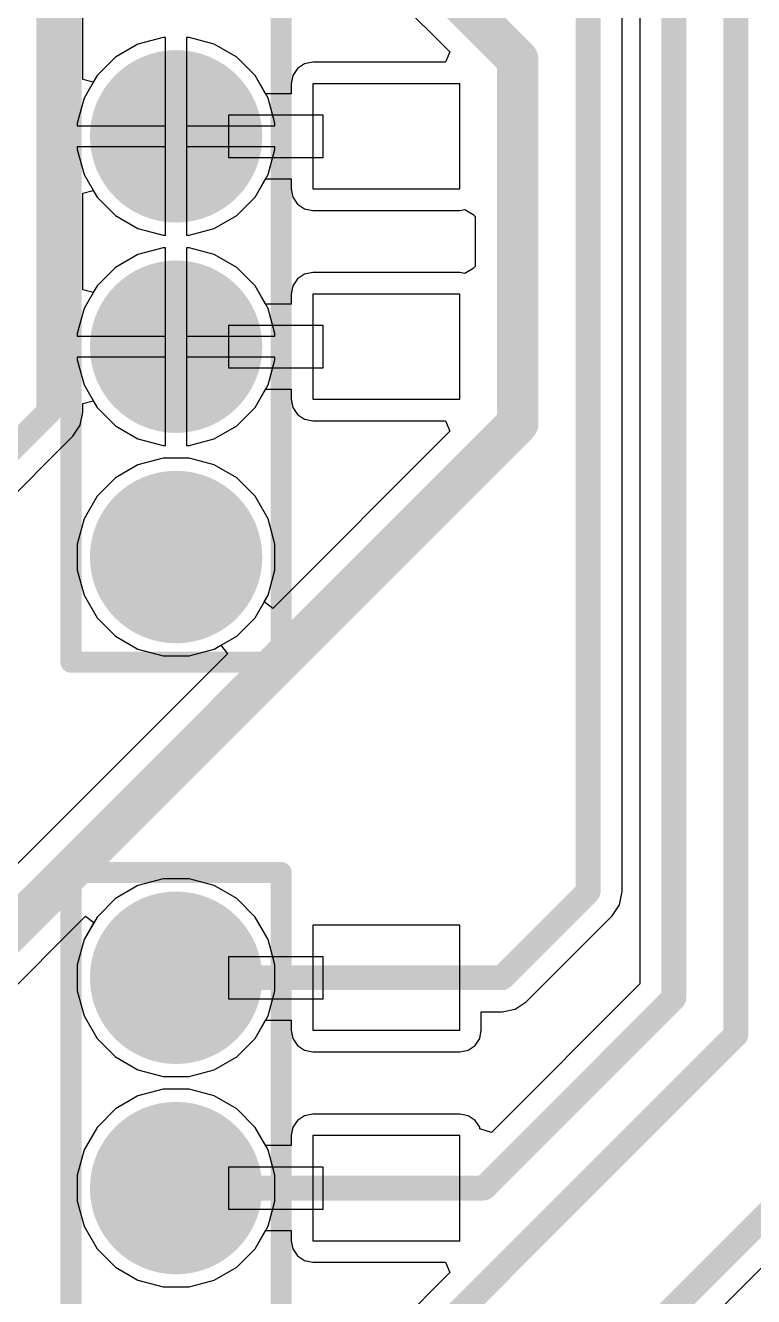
# Model space of a CAD drawing. Header units: inches. Extents: x -0.01 to 4.3, y -0.01 to 7.88.
# Drawn here: x 2.189 to 2.535, y 0.803 to 1.407 of the extents above; entities that cross this region are included whole.
import ezdxf

# ---------------------------------------------------------------- set-up
doc = ezdxf.new("R2010")
doc.units = ezdxf.units.IN
doc.header["$MEASUREMENT"] = 0
for name, color, linetype in [('Bottom Layer', 5, 'Continuous'), ('Bottom Solder', 6, 'Continuous'), ('Multi-Layer', 9, 'Continuous'), ('Pad Holes', 156, 'Continuous'), ('Top Layer', 1, 'Continuous'), ('Top Overlay', 2, 'Continuous'), ('Top Solder', 216, 'Continuous')]:
    doc.layers.add(name, color=color, linetype=linetype)

# ---------------------------------------------------------------- blocks, each defined once
blk = doc.blocks.new('M_______M____S______35')
at = {"layer": 'Bottom Layer'}
h = blk.add_hatch(color=5, dxfattribs=at)
edge = h.paths.add_edge_path()
edge.add_arc((-0.95, -0.075), 0.037, 0, 360)
h = blk.add_hatch(color=5, dxfattribs=at)
edge = h.paths.add_edge_path()
edge.add_arc((-0.95, -0.175), 0.037, 0, 360)
h = blk.add_hatch(color=5, dxfattribs=at)
edge = h.paths.add_edge_path()
edge.add_arc((-0.95, -0.275), 0.037, 0, 360)
h = blk.add_hatch(color=5, dxfattribs=at)
edge = h.paths.add_edge_path()
edge.add_arc((-0.95, -0.475), 0.037, 0, 360)
h = blk.add_hatch(color=5, dxfattribs=at)
edge = h.paths.add_edge_path()
edge.add_arc((-0.95, -0.575), 0.037, 0, 360)
at = {"layer": 'Bottom Solder'}
h = blk.add_hatch(color=6, dxfattribs=at)
edge = h.paths.add_edge_path()
edge.add_arc((-0.95, -0.075), 0.041, 0, 360)
h = blk.add_hatch(color=6, dxfattribs=at)
edge = h.paths.add_edge_path()
edge.add_arc((-0.95, -0.175), 0.041, 0, 360)
h = blk.add_hatch(color=6, dxfattribs=at)
edge = h.paths.add_edge_path()
edge.add_arc((-0.95, -0.275), 0.041, 0, 360)
h = blk.add_hatch(color=6, dxfattribs=at)
edge = h.paths.add_edge_path()
edge.add_arc((-0.95, -0.475), 0.041, 0, 360)
h = blk.add_hatch(color=6, dxfattribs=at)
edge = h.paths.add_edge_path()
edge.add_arc((-0.95, -0.575), 0.041, 0, 360)
at = {"layer": 'Multi-Layer'}
h = blk.add_hatch(color=9, dxfattribs=at)
edge = h.paths.add_edge_path()
edge.add_arc((-0.95, -0.075), 0.037, 0, 360)
h = blk.add_hatch(color=9, dxfattribs=at)
edge = h.paths.add_edge_path()
edge.add_arc((-0.95, -0.175), 0.037, 0, 360)
h = blk.add_hatch(color=9, dxfattribs=at)
edge = h.paths.add_edge_path()
edge.add_arc((-0.95, -0.275), 0.037, 0, 360)
h = blk.add_hatch(color=9, dxfattribs=at)
edge = h.paths.add_edge_path()
edge.add_arc((-0.95, -0.475), 0.037, 0, 360)
h = blk.add_hatch(color=9, dxfattribs=at)
edge = h.paths.add_edge_path()
edge.add_arc((-0.95, -0.575), 0.037, 0, 360)
at = {"layer": 'Pad Holes'}
h = blk.add_hatch(color=7, dxfattribs=at)
edge = h.paths.add_edge_path()
edge.add_arc((-0.95, -0.075), 0.02, 0, 360)
h = blk.add_hatch(color=7, dxfattribs=at)
edge = h.paths.add_edge_path()
edge.add_arc((-0.95, -0.175), 0.02, 0, 360)
h = blk.add_hatch(color=7, dxfattribs=at)
edge = h.paths.add_edge_path()
edge.add_arc((-0.95, -0.275), 0.02, 0, 360)
h = blk.add_hatch(color=7, dxfattribs=at)
edge = h.paths.add_edge_path()
edge.add_arc((-0.95, -0.475), 0.02, 0, 360)
h = blk.add_hatch(color=7, dxfattribs=at)
edge = h.paths.add_edge_path()
edge.add_arc((-0.95, -0.575), 0.02, 0, 360)
at = {"layer": 'Top Layer'}
h = blk.add_hatch(color=1, dxfattribs=at)
edge = h.paths.add_edge_path()
edge.add_arc((-0.95, -0.075), 0.037, 0, 360)
h = blk.add_hatch(color=1, dxfattribs=at)
edge = h.paths.add_edge_path()
edge.add_arc((-0.95, -0.175), 0.037, 0, 360)
h = blk.add_hatch(color=1, dxfattribs=at)
edge = h.paths.add_edge_path()
edge.add_arc((-0.95, -0.275), 0.037, 0, 360)
h = blk.add_hatch(color=1, dxfattribs=at)
edge = h.paths.add_edge_path()
edge.add_arc((-0.95, -0.475), 0.037, 0, 360)
h = blk.add_hatch(color=1, dxfattribs=at)
edge = h.paths.add_edge_path()
edge.add_arc((-0.95, -0.575), 0.037, 0, 360)
at = {"layer": 'Top Solder'}
h = blk.add_hatch(color=216, dxfattribs=at)
edge = h.paths.add_edge_path()
edge.add_arc((-0.95, -0.075), 0.041, 0, 360)
h = blk.add_hatch(color=216, dxfattribs=at)
edge = h.paths.add_edge_path()
edge.add_arc((-0.95, -0.175), 0.041, 0, 360)
h = blk.add_hatch(color=216, dxfattribs=at)
edge = h.paths.add_edge_path()
edge.add_arc((-0.95, -0.275), 0.041, 0, 360)
h = blk.add_hatch(color=216, dxfattribs=at)
edge = h.paths.add_edge_path()
edge.add_arc((-0.95, -0.475), 0.041, 0, 360)
h = blk.add_hatch(color=216, dxfattribs=at)
edge = h.paths.add_edge_path()
edge.add_arc((-0.95, -0.575), 0.041, 0, 360)
at = {"layer": 'Bottom Layer'}
for p, q in [((-0.885, -0.05), (-0.885, -0.1)), ((-0.815, -0.05), (-0.885, -0.05)), ((-0.815, -0.1), (-0.815, -0.05)), ((-0.925, -0.065), (-0.925, -0.085)), ((-0.88, -0.065), (-0.925, -0.065)), ((-0.88, -0.085), (-0.88, -0.065)), ((-0.925, -0.085), (-0.88, -0.085)), ((-0.885, -0.1), (-0.815, -0.1)), ((-0.885, -0.15), (-0.885, -0.2)), ((-0.815, -0.15), (-0.885, -0.15)), ((-0.815, -0.2), (-0.815, -0.15)), ((-0.925, -0.165), (-0.925, -0.185)), ((-0.88, -0.165), (-0.925, -0.165)), ((-0.88, -0.185), (-0.88, -0.165)), ((-0.925, -0.185), (-0.88, -0.185)), ((-0.885, -0.2), (-0.815, -0.2)), ((-0.885, -0.45), (-0.885, -0.5)), ((-0.815, -0.45), (-0.885, -0.45)), ((-0.815, -0.5), (-0.815, -0.45)), ((-0.925, -0.465), (-0.925, -0.485)), ((-0.88, -0.465), (-0.925, -0.465)), ((-0.88, -0.485), (-0.88, -0.465)), ((-0.925, -0.485), (-0.88, -0.485)), ((-0.885, -0.5), (-0.815, -0.5)), ((-0.885, -0.55), (-0.885, -0.6)), ((-0.815, -0.55), (-0.885, -0.55)), ((-0.815, -0.6), (-0.815, -0.55)), ((-0.925, -0.565), (-0.925, -0.585)), ((-0.88, -0.565), (-0.925, -0.565)), ((-0.88, -0.585), (-0.88, -0.565)), ((-0.925, -0.585), (-0.88, -0.585)), ((-0.885, -0.6), (-0.815, -0.6))]:
    blk.add_line(p, q, dxfattribs=at)
at = {"layer": 'Top Overlay'}
for points in [[(-1, -0.325, 0.01, 0.01, 0), (-1, 0.275, 0.01, 0.01, 0)], [(-0.9, -0.325, 0.01, 0.01, 0), (-0.9, 0.275, 0.01, 0.01, 0)], [(-1, -0.325, 0.01, 0.01, 0), (-0.9, -0.325, 0.01, 0.01, 0)], [(-1, -0.425, 0.01, 0.01, 0), (-0.9, -0.425, 0.01, 0.01, 0)], [(-1, -1.025, 0.01, 0.01, 0), (-1, -0.425, 0.01, 0.01, 0)], [(-0.9, -1.025, 0.01, 0.01, 0), (-0.9, -0.425, 0.01, 0.01, 0)]]:
    blk.add_lwpolyline(points, format="xyseb", dxfattribs=at)
for points in [[(-1.0025, -0.325, 0.005, 0.005, 1), (-0.9975, -0.325, 0.005, 0.005, 1)], [(-1.0025, -0.325, 0.005, 0.005, 1), (-0.9975, -0.325, 0.005, 0.005, 1)], [(-0.9025, -0.325, 0.005, 0.005, 1), (-0.8975, -0.325, 0.005, 0.005, 1)], [(-0.9025, -0.325, 0.005, 0.005, 1), (-0.8975, -0.325, 0.005, 0.005, 1)], [(-1.0025, -0.425, 0.005, 0.005, 1), (-0.9975, -0.425, 0.005, 0.005, 1)], [(-1.0025, -0.425, 0.005, 0.005, 1), (-0.9975, -0.425, 0.005, 0.005, 1)], [(-0.9025, -0.425, 0.005, 0.005, 1), (-0.8975, -0.425, 0.005, 0.005, 1)], [(-0.9025, -0.425, 0.005, 0.005, 1), (-0.8975, -0.425, 0.005, 0.005, 1)]]:
    blk.add_lwpolyline(points, format="xyseb", close=True, dxfattribs=at)

msp = doc.modelspace()

# ---------------------------------------------------------------- linework, layer by layer
at = {"layer": 'Bottom Layer'}
for p, q in [((2.47248, 0.99526), (2.47248, 2.03486)), ((2.48078, 2.033), (2.48078, 0.95138)), ((2.21583, 1.38142), (2.21583, 1.42724)), ((2.3658, 1.41913), (2.3904, 1.39453)), ((2.24209, 1.39813), (2.23138, 1.39194)), ((2.25405, 1.40133), (2.24209, 1.39813)), ((2.25524, 1.40133), (2.25405, 1.40133)), ((2.25524, 1.35433), (2.25524, 1.40133)), ((2.26642, 1.40133), (2.26524, 1.40133)), ((2.26524, 1.40133), (2.26524, 1.35433)), ((2.27838, 1.39813), (2.26642, 1.40133)), ((2.28909, 1.39194), (2.27838, 1.39813)), ((2.23138, 1.39194), (2.22263, 1.38319)), ((2.29785, 1.38319), (2.28909, 1.39194)), ((2.3904, 1.39453), (2.38833, 1.38953)), ((2.31803, 1.38654), (2.31582, 1.38323)), ((2.32133, 1.38875), (2.31803, 1.38654)), ((2.32524, 1.38953), (2.32133, 1.38875)), ((2.38833, 1.38953), (2.32524, 1.38953)), ((2.22083, 1.38008), (2.21583, 1.38142)), ((2.22263, 1.38319), (2.22083, 1.38008)), ((2.30285, 1.37453), (2.29785, 1.38319)), ((2.31582, 1.38323), (2.31504, 1.37933)), ((2.31504, 1.37933), (2.31504, 1.37453)), ((2.31504, 1.37453), (2.30285, 1.37453)), ((2.25524, 1.30733), (2.25524, 1.35433)), ((2.26524, 1.35433), (2.26524, 1.30733)), ((2.29785, 1.32547), (2.30285, 1.33413)), ((2.30285, 1.33413), (2.31504, 1.33413)), ((2.31504, 1.33413), (2.31504, 1.32933)), ((2.21583, 1.32724), (2.22083, 1.32858)), ((2.21583, 1.28142), (2.21583, 1.32724)), ((2.22083, 1.32858), (2.22263, 1.32547)), ((2.22263, 1.32547), (2.23138, 1.31672)), ((2.28909, 1.31672), (2.29785, 1.32547)), ((2.31504, 1.32933), (2.31582, 1.32543)), ((2.31582, 1.32543), (2.31803, 1.32212)), ((2.31803, 1.32212), (2.32133, 1.31991)), ((2.32133, 1.31991), (2.32524, 1.31913)), ((2.32524, 1.31913), (2.39524, 1.31913)), ((2.39524, 1.31913), (2.39756, 1.3196)), ((2.39756, 1.3196), (2.40164, 1.31719)), ((2.23138, 1.31672), (2.24209, 1.31053)), ((2.27838, 1.31053), (2.28909, 1.31672)), ((2.40164, 1.31719), (2.40256, 1.31619)), ((2.40256, 1.31619), (2.40256, 1.29247)), ((2.24209, 1.31053), (2.25405, 1.30733)), ((2.25405, 1.30733), (2.25524, 1.30733)), ((2.26524, 1.30733), (2.26642, 1.30733)), ((2.26642, 1.30733), (2.27838, 1.31053)), ((2.25405, 1.30133), (2.24209, 1.29813)), ((2.25524, 1.30133), (2.25405, 1.30133)), ((2.25524, 1.25433), (2.25524, 1.30133)), ((2.26642, 1.30133), (2.26524, 1.30133)), ((2.26524, 1.30133), (2.26524, 1.25433)), ((2.27838, 1.29813), (2.26642, 1.30133)), ((2.24209, 1.29813), (2.23138, 1.29194)), ((2.28909, 1.29194), (2.27838, 1.29813)), ((2.23138, 1.29194), (2.22263, 1.28319)), ((2.29785, 1.28319), (2.28909, 1.29194)), ((2.32133, 1.28875), (2.31803, 1.28654)), ((2.32524, 1.28953), (2.32133, 1.28875)), ((2.39524, 1.28953), (2.32524, 1.28953)), ((2.39756, 1.28906), (2.39524, 1.28953)), ((2.40164, 1.29147), (2.39756, 1.28906)), ((2.40256, 1.29247), (2.40164, 1.29147)), ((2.22083, 1.28008), (2.21583, 1.28142)), ((2.22263, 1.28319), (2.22083, 1.28008)), ((2.30285, 1.27453), (2.29785, 1.28319)), ((2.31582, 1.28323), (2.31504, 1.27933)), ((2.31803, 1.28654), (2.31582, 1.28323)), ((2.31504, 1.27933), (2.31504, 1.27453)), ((2.31504, 1.27453), (2.30285, 1.27453)), ((2.25524, 1.20733), (2.25524, 1.25433)), ((2.26524, 1.25433), (2.26524, 1.20733)), ((2.29785, 1.22547), (2.30285, 1.23413)), ((2.30285, 1.23413), (2.31504, 1.23413)), ((2.31504, 1.23413), (2.31504, 1.22933)), ((2.21583, 1.22724), (2.22083, 1.22858)), ((2.21583, 1.22324), (2.21583, 1.22724)), ((2.22083, 1.22858), (2.22263, 1.22547)), ((2.31504, 1.22933), (2.31582, 1.22543)), ((2.2146, 1.21703), (2.21583, 1.22324)), ((2.22263, 1.22547), (2.23138, 1.21672)), ((2.28909, 1.21672), (2.29785, 1.22547)), ((2.31582, 1.22543), (2.31803, 1.22212)), ((2.31803, 1.22212), (2.32133, 1.21991)), ((2.21108, 1.21177), (2.2146, 1.21703)), ((2.23138, 1.21672), (2.24209, 1.21053)), ((2.27838, 1.21053), (2.28909, 1.21672)), ((2.32133, 1.21991), (2.32524, 1.21913)), ((2.32524, 1.21913), (2.38833, 1.21913)), ((2.38833, 1.21913), (2.3904, 1.21413)), ((2.07036, 1.07105), (2.21108, 1.21177)), ((2.24209, 1.21053), (2.25405, 1.20733)), ((2.26642, 1.20733), (2.27838, 1.21053)), ((2.3904, 1.21413), (2.30619, 1.12992)), ((2.25405, 1.20733), (2.25524, 1.20733)), ((2.26524, 1.20733), (2.26642, 1.20733)), ((2.24209, 1.19813), (2.23138, 1.19194)), ((2.25405, 1.20133), (2.24209, 1.19813)), ((2.26642, 1.20133), (2.25405, 1.20133)), ((2.27838, 1.19813), (2.26642, 1.20133)), ((2.28909, 1.19194), (2.27838, 1.19813)), ((2.23138, 1.19194), (2.22263, 1.18319)), ((2.29785, 1.18319), (2.28909, 1.19194)), ((2.22263, 1.18319), (2.21644, 1.17247)), ((2.30403, 1.17247), (2.29785, 1.18319)), ((2.21644, 1.17247), (2.21324, 1.16052)), ((2.30724, 1.16052), (2.30403, 1.17247)), ((2.21324, 1.16052), (2.21324, 1.14814)), ((2.30724, 1.14814), (2.30724, 1.16052)), ((2.21324, 1.14814), (2.21644, 1.13619)), ((2.30403, 1.13619), (2.30724, 1.14814)), ((2.21644, 1.13619), (2.22263, 1.12547)), ((2.30218, 1.13299), (2.30403, 1.13619)), ((2.30619, 1.12992), (2.30218, 1.13299)), ((2.22263, 1.12547), (2.23138, 1.11672)), ((2.23138, 1.11672), (2.24209, 1.11053)), ((2.27838, 1.11053), (2.28158, 1.11238)), ((2.28158, 1.11238), (2.28465, 1.10838)), ((2.28465, 1.10838), (2.07781, 0.90154)), ((2.24209, 1.11053), (2.25405, 1.10733)), ((2.25405, 1.10733), (2.26642, 1.10733)), ((2.26642, 1.10733), (2.27838, 1.11053)), ((2.47124, 0.98905), (2.47248, 0.99526)), ((2.46773, 0.98379), (2.47124, 0.98905)), ((2.11235, 0.87886), (2.21709, 0.9836)), ((2.22109, 0.98053), (2.21644, 0.97247)), ((2.21709, 0.9836), (2.22109, 0.98053)), ((2.4268, 0.94286), (2.46773, 0.98379)), ((2.21644, 0.97247), (2.21324, 0.96052)), ((2.21324, 0.96052), (2.21324, 0.94814)), ((2.48078, 0.95138), (2.41023, 0.88083)), ((2.21324, 0.94814), (2.21644, 0.93619)), ((2.42154, 0.93935), (2.4268, 0.94286)), ((2.40543, 0.92933), (2.40543, 0.93811)), ((2.40543, 0.93811), (2.41533, 0.93811)), ((2.41533, 0.93811), (2.42154, 0.93935)), ((2.21644, 0.93619), (2.22263, 0.92547)), ((2.29785, 0.92547), (2.30285, 0.93413)), ((2.30285, 0.93413), (2.31504, 0.93413)), ((2.31504, 0.93413), (2.31504, 0.92933)), ((2.22263, 0.92547), (2.23138, 0.91672)), ((2.28909, 0.91672), (2.29785, 0.92547)), ((2.31504, 0.92933), (2.31582, 0.92543)), ((2.31582, 0.92543), (2.31803, 0.92212)), ((2.40245, 0.92212), (2.40466, 0.92543)), ((2.40466, 0.92543), (2.40543, 0.92933)), ((2.31803, 0.92212), (2.32133, 0.91991)), ((2.32133, 0.91991), (2.32524, 0.91913)), ((2.32524, 0.91913), (2.39524, 0.91913)), ((2.39524, 0.91913), (2.39914, 0.91991)), ((2.39914, 0.91991), (2.40245, 0.92212)), ((2.23138, 0.91672), (2.24209, 0.91053)), ((2.27838, 0.91053), (2.28909, 0.91672)), ((2.24209, 0.91053), (2.25405, 0.90733)), ((2.25405, 0.90733), (2.26642, 0.90733)), ((2.26642, 0.90733), (2.27838, 0.91053)), ((2.25405, 0.90133), (2.24209, 0.89813)), ((2.26642, 0.90133), (2.25405, 0.90133)), ((2.27838, 0.89813), (2.26642, 0.90133)), ((2.24209, 0.89813), (2.23138, 0.89194)), ((2.28909, 0.89194), (2.27838, 0.89813)), ((2.23138, 0.89194), (2.22263, 0.88319)), ((2.29785, 0.88319), (2.28909, 0.89194)), ((2.32133, 0.88875), (2.31803, 0.88654)), ((2.32524, 0.88953), (2.32133, 0.88875)), ((2.39524, 0.88953), (2.32524, 0.88953)), ((2.39914, 0.88875), (2.39524, 0.88953)), ((2.40245, 0.88654), (2.39914, 0.88875)), ((2.22263, 0.88319), (2.21644, 0.87247)), ((2.30285, 0.87453), (2.29785, 0.88319)), ((2.31582, 0.88323), (2.31504, 0.87933)), ((2.31803, 0.88654), (2.31582, 0.88323)), ((2.40466, 0.88323), (2.40245, 0.88654)), ((2.40481, 0.88247), (2.40466, 0.88323)), ((2.41023, 0.88083), (2.40481, 0.88247)), ((2.31504, 0.87933), (2.31504, 0.87453)), ((2.21644, 0.87247), (2.21324, 0.86052)), ((2.31504, 0.87453), (2.30285, 0.87453)), ((2.21324, 0.86052), (2.21324, 0.84814)), ((2.21324, 0.84814), (2.21644, 0.83619)), ((2.40479, 0.68255), (2.56752, 0.84528)), ((2.21644, 0.83619), (2.22263, 0.82547)), ((2.29785, 0.82547), (2.30285, 0.83413)), ((2.30285, 0.83413), (2.31504, 0.83413)), ((2.31504, 0.83413), (2.31504, 0.82933)), ((2.31504, 0.82933), (2.31582, 0.82543)), ((2.22263, 0.82547), (2.23138, 0.81672)), ((2.28909, 0.81672), (2.29785, 0.82547)), ((2.31582, 0.82543), (2.31803, 0.82212)), ((2.31803, 0.82212), (2.32133, 0.81991)), ((2.23138, 0.81672), (2.24209, 0.81053)), ((2.27838, 0.81053), (2.28909, 0.81672)), ((2.32133, 0.81991), (2.32524, 0.81913)), ((2.32524, 0.81913), (2.38844, 0.81913)), ((2.38844, 0.81913), (2.39051, 0.81413)), ((2.24209, 0.81053), (2.25405, 0.80733)), ((2.26642, 0.80733), (2.27838, 0.81053)), ((2.39051, 0.81413), (2.3659, 0.78953)), ((2.25405, 0.80733), (2.26642, 0.80733))]:
    msp.add_line(p, q, dxfattribs=at)
for points in [[(2.52653, 0.92722, 0.01181, 0.01181, 0), (2.52653, 2.63509, 0.01181, 0.01181, 0)], [(2.45626, 0.99526, 0.01181, 0.01181, 0), (2.45626, 2.53818, 0.01181, 0.01181, 0)], [(2.497, 0.94466, 0.01181, 0.01181, 0), (2.497, 2.03992, 0.01181, 0.01181, 0)], [(2.19961, 1.22324, 0.01181, 0.01181, 0), (2.19961, 1.83336, 0.01181, 0.01181, 0)], [(2.35921, 1.45433, 0.01969, 0.01969, 0), (2.4228, 1.39075, 0.01969, 0.01969, 0)], [(2.4228, 1.21792, 0.01969, 0.01969, 0), (2.4228, 1.39075, 0.01969, 0.01969, 0)], [(2.02756, 1.05118, 0.01181, 0.01181, 0), (2.19961, 1.22324, 0.01181, 0.01181, 0)], [(2.09212, 0.88724, 0.01969, 0.01969, 0), (2.4228, 1.21792, 0.01969, 0.01969, 0)], [(2.41533, 0.95433, 0.01181, 0.01181, 0), (2.45626, 0.99526, 0.01181, 0.01181, 0)], [(2.26024, 0.95433, 0.01181, 0.01181, 0), (2.41533, 0.95433, 0.01181, 0.01181, 0)], [(2.40667, 0.85433, 0.01181, 0.01181, 0), (2.497, 0.94466, 0.01181, 0.01181, 0)], [(2.35364, 0.75433, 0.01181, 0.01181, 0), (2.52653, 0.92722, 0.01181, 0.01181, 0)], [(2.26024, 0.85433, 0.01181, 0.01181, 0), (2.40667, 0.85433, 0.01181, 0.01181, 0)], [(2.35364, 0.65433, 0.01181, 0.01181, 0), (2.55606, 0.85674, 0.01181, 0.01181, 0)]]:
    msp.add_lwpolyline(points, format="xyseb", dxfattribs=at)
for points in [[(2.41787, 1.39075, 0.00984, 0.00984, 1), (2.42772, 1.39075, 0.00984, 0.00984, 1)], [(2.41787, 1.39075, 0.00984, 0.00984, 1), (2.42772, 1.39075, 0.00984, 0.00984, 1)], [(2.19666, 1.22324, 0.00591, 0.00591, 1), (2.20257, 1.22324, 0.00591, 0.00591, 1)], [(2.19666, 1.22324, 0.00591, 0.00591, 1), (2.20257, 1.22324, 0.00591, 0.00591, 1)], [(2.41787, 1.21792, 0.00984, 0.00984, 1), (2.42772, 1.21792, 0.00984, 0.00984, 1)], [(2.41787, 1.21792, 0.00984, 0.00984, 1), (2.42772, 1.21792, 0.00984, 0.00984, 1)], [(2.45331, 0.99526, 0.00591, 0.00591, 1), (2.45921, 0.99526, 0.00591, 0.00591, 1)], [(2.45331, 0.99526, 0.00591, 0.00591, 1), (2.45921, 0.99526, 0.00591, 0.00591, 1)], [(2.25728, 0.95433, 0.00591, 0.00591, 1), (2.26319, 0.95433, 0.00591, 0.00591, 1)], [(2.41238, 0.95433, 0.00591, 0.00591, 1), (2.41828, 0.95433, 0.00591, 0.00591, 1)], [(2.41238, 0.95433, 0.00591, 0.00591, 1), (2.41828, 0.95433, 0.00591, 0.00591, 1)], [(2.49405, 0.94466, 0.00591, 0.00591, 1), (2.49995, 0.94466, 0.00591, 0.00591, 1)], [(2.49405, 0.94466, 0.00591, 0.00591, 1), (2.49995, 0.94466, 0.00591, 0.00591, 1)], [(2.52357, 0.92722, 0.00591, 0.00591, 1), (2.52948, 0.92722, 0.00591, 0.00591, 1)], [(2.52357, 0.92722, 0.00591, 0.00591, 1), (2.52948, 0.92722, 0.00591, 0.00591, 1)], [(2.25728, 0.85433, 0.00591, 0.00591, 1), (2.26319, 0.85433, 0.00591, 0.00591, 1)], [(2.40372, 0.85433, 0.00591, 0.00591, 1), (2.40962, 0.85433, 0.00591, 0.00591, 1)], [(2.40372, 0.85433, 0.00591, 0.00591, 1), (2.40962, 0.85433, 0.00591, 0.00591, 1)]]:
    msp.add_lwpolyline(points, format="xyseb", close=True, dxfattribs=at)
at = {"layer": 'Top Layer'}
for p, q in [((2.24209, 1.39813), (2.23138, 1.39194)), ((2.25405, 1.40133), (2.24209, 1.39813)), ((2.25524, 1.40133), (2.25405, 1.40133)), ((2.25524, 1.35933), (2.25524, 1.40133)), ((2.26642, 1.40133), (2.26524, 1.40133)), ((2.26524, 1.40133), (2.26524, 1.35933)), ((2.27838, 1.39813), (2.26642, 1.40133)), ((2.28909, 1.39194), (2.27838, 1.39813)), ((2.23138, 1.39194), (2.22263, 1.38319)), ((2.29785, 1.38319), (2.28909, 1.39194)), ((2.22263, 1.38319), (2.21644, 1.37247)), ((2.30403, 1.37247), (2.29785, 1.38319)), ((2.21644, 1.37247), (2.21324, 1.36052)), ((2.30724, 1.36052), (2.30403, 1.37247)), ((2.21324, 1.36052), (2.21324, 1.35933)), ((2.30724, 1.35933), (2.30724, 1.36052)), ((2.21324, 1.35933), (2.25524, 1.35933)), ((2.26524, 1.35933), (2.30724, 1.35933)), ((2.25524, 1.34933), (2.21324, 1.34933)), ((2.21324, 1.34933), (2.21324, 1.34814)), ((2.21324, 1.34814), (2.21644, 1.33619)), ((2.25524, 1.30733), (2.25524, 1.34933)), ((2.30724, 1.34933), (2.26524, 1.34933)), ((2.26524, 1.34933), (2.26524, 1.30733)), ((2.30403, 1.33619), (2.30724, 1.34814)), ((2.30724, 1.34814), (2.30724, 1.34933)), ((2.21644, 1.33619), (2.22263, 1.32547)), ((2.29785, 1.32547), (2.30403, 1.33619)), ((2.22263, 1.32547), (2.23138, 1.31672)), ((2.28909, 1.31672), (2.29785, 1.32547)), ((2.23138, 1.31672), (2.24209, 1.31053)), ((2.27838, 1.31053), (2.28909, 1.31672)), ((2.24209, 1.31053), (2.25405, 1.30733)), ((2.25405, 1.30733), (2.25524, 1.30733)), ((2.26524, 1.30733), (2.26642, 1.30733)), ((2.26642, 1.30733), (2.27838, 1.31053)), ((2.25405, 1.30133), (2.24209, 1.29813)), ((2.25524, 1.30133), (2.25405, 1.30133)), ((2.25524, 1.25933), (2.25524, 1.30133)), ((2.26642, 1.30133), (2.26524, 1.30133)), ((2.26524, 1.30133), (2.26524, 1.25933)), ((2.27838, 1.29813), (2.26642, 1.30133)), ((2.24209, 1.29813), (2.23138, 1.29194)), ((2.28909, 1.29194), (2.27838, 1.29813)), ((2.23138, 1.29194), (2.22263, 1.28319)), ((2.29785, 1.28319), (2.28909, 1.29194)), ((2.22263, 1.28319), (2.21644, 1.27247)), ((2.30403, 1.27247), (2.29785, 1.28319)), ((2.21644, 1.27247), (2.21324, 1.26052)), ((2.30724, 1.26052), (2.30403, 1.27247)), ((2.21324, 1.26052), (2.21324, 1.25933)), ((2.21324, 1.25933), (2.25524, 1.25933)), ((2.26524, 1.25933), (2.30724, 1.25933)), ((2.30724, 1.25933), (2.30724, 1.26052)), ((2.25524, 1.24933), (2.21324, 1.24933)), ((2.21324, 1.24933), (2.21324, 1.24814)), ((2.21324, 1.24814), (2.21644, 1.23619)), ((2.25524, 1.20733), (2.25524, 1.24933)), ((2.30724, 1.24933), (2.26524, 1.24933)), ((2.26524, 1.24933), (2.26524, 1.20733)), ((2.30403, 1.23619), (2.30724, 1.24814)), ((2.30724, 1.24814), (2.30724, 1.24933)), ((2.21644, 1.23619), (2.22263, 1.22547)), ((2.29785, 1.22547), (2.30403, 1.23619)), ((2.22263, 1.22547), (2.23138, 1.21672)), ((2.28909, 1.21672), (2.29785, 1.22547)), ((2.23138, 1.21672), (2.24209, 1.21053)), ((2.27838, 1.21053), (2.28909, 1.21672)), ((2.24209, 1.21053), (2.25405, 1.20733)), ((2.26642, 1.20733), (2.27838, 1.21053)), ((2.25405, 1.20733), (2.25524, 1.20733)), ((2.26524, 1.20733), (2.26642, 1.20733)), ((2.24209, 1.19813), (2.23138, 1.19194)), ((2.25405, 1.20133), (2.24209, 1.19813)), ((2.26642, 1.20133), (2.25405, 1.20133)), ((2.27838, 1.19813), (2.26642, 1.20133)), ((2.28909, 1.19194), (2.27838, 1.19813)), ((2.23138, 1.19194), (2.22263, 1.18319)), ((2.29785, 1.18319), (2.28909, 1.19194)), ((2.22263, 1.18319), (2.21644, 1.17247)), ((2.30403, 1.17247), (2.29785, 1.18319)), ((2.21644, 1.17247), (2.21324, 1.16052)), ((2.30724, 1.16052), (2.30403, 1.17247)), ((2.21324, 1.16052), (2.21324, 1.14814)), ((2.30724, 1.14814), (2.30724, 1.16052)), ((2.21324, 1.14814), (2.21644, 1.13619)), ((2.30403, 1.13619), (2.30724, 1.14814)), ((2.21644, 1.13619), (2.22263, 1.12547)), ((2.29785, 1.12547), (2.30403, 1.13619)), ((2.22263, 1.12547), (2.23138, 1.11672)), ((2.28909, 1.11672), (2.29785, 1.12547)), ((2.23138, 1.11672), (2.24209, 1.11053)), ((2.27838, 1.11053), (2.28909, 1.11672)), ((2.24209, 1.11053), (2.25405, 1.10733)), ((2.25405, 1.10733), (2.26642, 1.10733)), ((2.26642, 1.10733), (2.27838, 1.11053)), ((2.24209, 0.99813), (2.23138, 0.99194)), ((2.25405, 1.00133), (2.24209, 0.99813)), ((2.26642, 1.00133), (2.25405, 1.00133)), ((2.27838, 0.99813), (2.26642, 1.00133)), ((2.28909, 0.99194), (2.27838, 0.99813)), ((2.23138, 0.99194), (2.22263, 0.98319)), ((2.29785, 0.98319), (2.28909, 0.99194)), ((2.22263, 0.98319), (2.21644, 0.97247)), ((2.30403, 0.97247), (2.29785, 0.98319)), ((2.21644, 0.97247), (2.21324, 0.96052)), ((2.30724, 0.96052), (2.30403, 0.97247)), ((2.21324, 0.96052), (2.21324, 0.94814)), ((2.30724, 0.94814), (2.30724, 0.96052)), ((2.21324, 0.94814), (2.21644, 0.93619)), ((2.30403, 0.93619), (2.30724, 0.94814)), ((2.21644, 0.93619), (2.22263, 0.92547)), ((2.29785, 0.92547), (2.30403, 0.93619)), ((2.22263, 0.92547), (2.23138, 0.91672)), ((2.28909, 0.91672), (2.29785, 0.92547)), ((2.23138, 0.91672), (2.24209, 0.91053)), ((2.27838, 0.91053), (2.28909, 0.91672)), ((2.24209, 0.91053), (2.25405, 0.90733)), ((2.25405, 0.90733), (2.26642, 0.90733)), ((2.26642, 0.90733), (2.27838, 0.91053)), ((2.25405, 0.90133), (2.24209, 0.89813)), ((2.26642, 0.90133), (2.25405, 0.90133)), ((2.27838, 0.89813), (2.26642, 0.90133)), ((2.24209, 0.89813), (2.23138, 0.89194)), ((2.28909, 0.89194), (2.27838, 0.89813)), ((2.23138, 0.89194), (2.22263, 0.88319)), ((2.29785, 0.88319), (2.28909, 0.89194)), ((2.22263, 0.88319), (2.21644, 0.87247)), ((2.30403, 0.87247), (2.29785, 0.88319)), ((2.21644, 0.87247), (2.21324, 0.86052)), ((2.30724, 0.86052), (2.30403, 0.87247)), ((2.21324, 0.86052), (2.21324, 0.84814)), ((2.30724, 0.84814), (2.30724, 0.86052)), ((2.21324, 0.84814), (2.21644, 0.83619)), ((2.30403, 0.83619), (2.30724, 0.84814)), ((2.21644, 0.83619), (2.22263, 0.82547)), ((2.29785, 0.82547), (2.30403, 0.83619)), ((2.22263, 0.82547), (2.23138, 0.81672)), ((2.28909, 0.81672), (2.29785, 0.82547)), ((2.23138, 0.81672), (2.24209, 0.81053)), ((2.27838, 0.81053), (2.28909, 0.81672)), ((2.24209, 0.81053), (2.25405, 0.80733)), ((2.26642, 0.80733), (2.27838, 0.81053)), ((2.25405, 0.80733), (2.26642, 0.80733))]:
    msp.add_line(p, q, dxfattribs=at)

# ---------------------------------------------------------------- block references
msp.add_blockref('M_______M____S______35', (3.21024, 1.42933))

doc.saveas('drawing.dxf')
